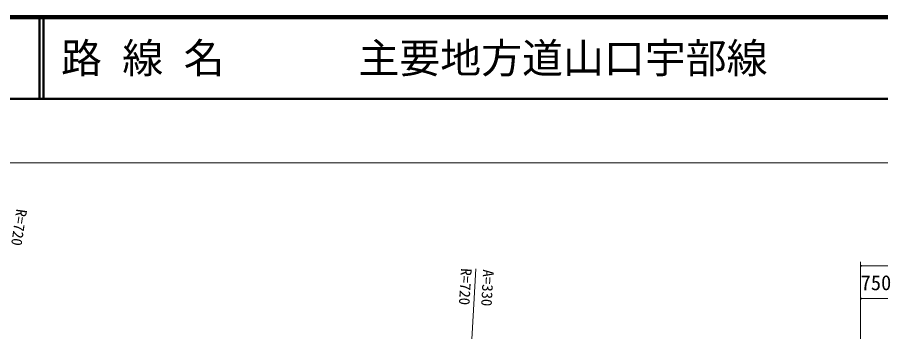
# Model space of a CAD drawing. Units: millimetres, scale not verified. Extents: x 40000 to 680000, y 20000 to 380000.
# Drawn here: x 175038 to 280570, y 341522 to 380000 of the extents above; entities that cross this region are included whole.
import ezdxf
from ezdxf.enums import TextEntityAlignment as Align

# ---------------------------------------------------------------- set-up
doc = ezdxf.new("R2010")
doc.units = ezdxf.units.MM
doc.header["$LTSCALE"] = 1000
for name, color, linetype, lineweight in [('M-STR-HTXT', 7, 'Continuous', 13), ('M-TTL', 2, 'Continuous', 140), ('M-TTL-LINE', 7, 'Continuous', 50)]:
    doc.layers.add(name, color=color, linetype=linetype, lineweight=lineweight)
doc.layers.add('M-TTL-TXT', color=7, linetype='Continuous')
doc.styles.add('ＭＳ ゴシック', font='')
doc.styles.get('ＭＳ ゴシック').set_extended_font_data('MS Gothic')

msp = doc.modelspace()

# ---------------------------------------------------------------- linework, layer by layer
at = {"layer": 'M-STR-HTXT'}
for p, q in [((164736, 362175), (574426, 362175)), ((278112, 334457), (278112, 350082)), ((278112, 349582), (278262, 349620)), ((278112, 349582), (278262, 349545)), ((278112, 349582), (278262, 349582)), ((278262, 349590), (278142, 349590)), ((278262, 349575), (278142, 349575)), ((278172, 349597), (278262, 349597)), ((278172, 349567), (278262, 349567)), ((278262, 349605), (278202, 349605)), ((278262, 349560), (278202, 349560)), ((278232, 349612), (278262, 349612)), ((278232, 349552), (278262, 349552)), ((278262, 349545), (278262, 349620)), ((278262, 349582), (320462, 349582)), ((226891, 274326), (231088, 349209)), ((278112, 334457), (278112, 346082)), ((278112, 345582), (278262, 345620)), ((278112, 345582), (278262, 345545)), ((278112, 345582), (278262, 345582)), ((278262, 345590), (278142, 345590)), ((278262, 345575), (278142, 345575)), ((278172, 345597), (278262, 345597)), ((278172, 345567), (278262, 345567)), ((278262, 345605), (278202, 345605)), ((278262, 345560), (278202, 345560)), ((278232, 345612), (278262, 345612)), ((278232, 345552), (278262, 345552)), ((278262, 345545), (278262, 345620)), ((278262, 345582), (281712, 345582))]:
    msp.add_line(p, q, dxfattribs=at)
at = {"layer": 'M-TTL'}
msp.add_line((680000, 380000), (40000, 380000), dxfattribs=at)
at = {"layer": 'M-TTL-LINE'}
for p, q in [((177750, 380000), (177750, 370000)), ((178250, 380000), (178250, 370000)), ((40000, 370000), (680000, 370000))]:
    msp.add_line(p, q, dxfattribs=at)

# ---------------------------------------------------------------- texts
at = {"layer": 'M-STR-HTXT', "style": 'ＭＳ ゴシック'}
for s, rotation, p in [('R=720', 261.675, (174541, 356652)), ('A=330', 266.792, (231587, 349181))]:
    msp.add_text(s, height=1320, rotation=rotation, dxfattribs=at).set_placement(p, align=Align.BOTTOM_LEFT)
msp.add_text('R=720', height=1320, rotation=266.792, dxfattribs=at).set_placement((230588, 349237), align=Align.TOP_LEFT)
msp.add_text('750', height=1833, dxfattribs=at).set_placement((279987, 347523), align=Align.MIDDLE_CENTER)
at = {"layer": 'M-TTL-TXT', "style": 'ＭＳ ゴシック'}
for s, p in [('路 線 名', (180380, 375000)), ('主要地方道山口宇部線', (216734, 375000))]:
    msp.add_text(s, height=3666, dxfattribs=at).set_placement(p, align=Align.MIDDLE_LEFT)

doc.saveas('drawing.dxf')
